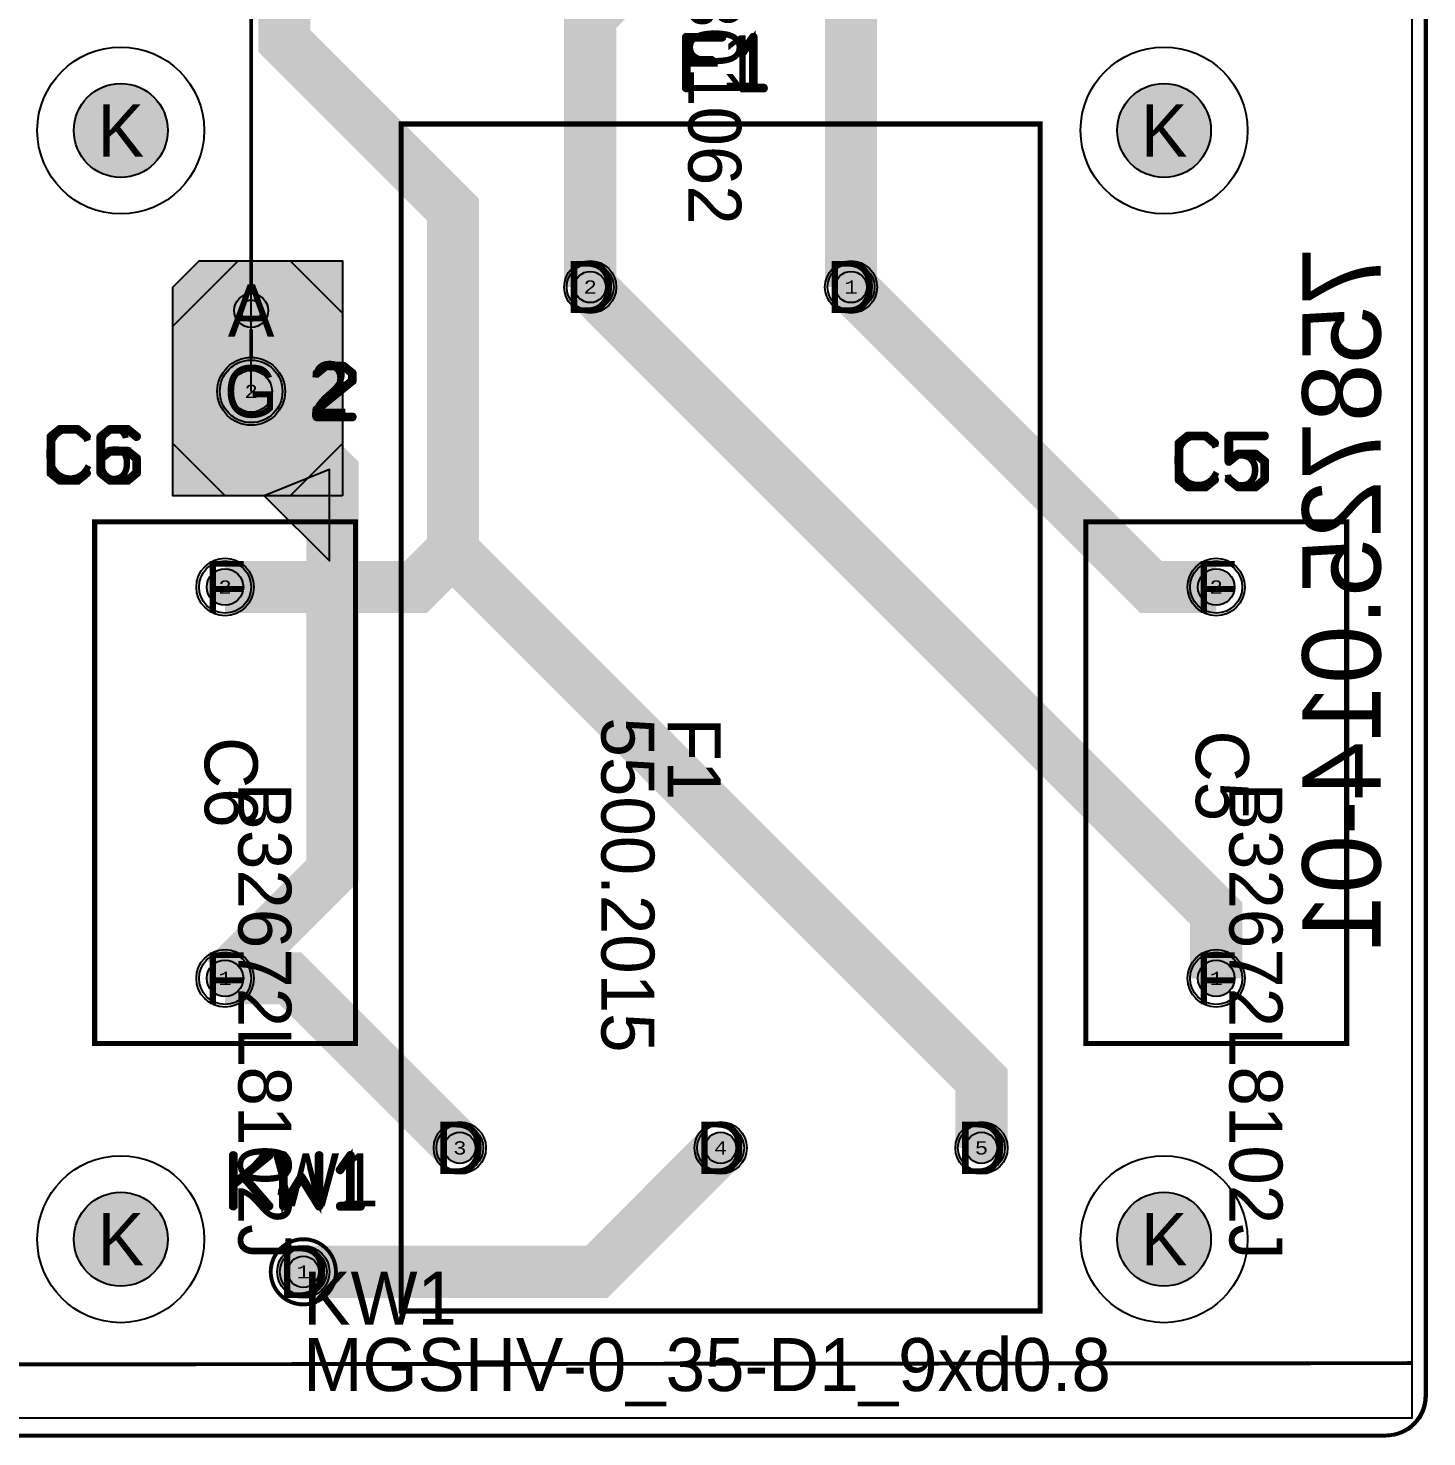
# Model space of a CAD drawing. Extents: x -13 to 280, y -47 to 100.
# Drawn here: x 226.5 to 280.1, y -0.1 to 53.9 of the extents above; entities that cross this region are included whole.
import ezdxf
from ezdxf.enums import TextEntityAlignment as Align

# ---------------------------------------------------------------- set-up
doc = ezdxf.new("R2010")
doc.units = 0
doc.header["$MEASUREMENT"] = 0
for name, color, linetype in [('ASSEMBLY_OUTLINES_TOP', 102, 'CONTINUOUS'), ('ASSEMBLY_PART_NUMBERS_TOP', 102, 'CONTINUOUS'), ('ASSEMBLY_REF_DES_TOP', 102, 'CONTINUOUS'), ('BOARD_OUTLINE', 10, 'CONTINUOUS'), ('DRILL_DRAWING', 21, 'CONTINUOUS'), ('ETCHED_TEXT_LAYER_BOTTOM', 230, 'CONTINUOUS'), ('GENERATED_SILKSCREEN_BTM', 255, 'CONTINUOUS'), ('GENERATED_SILKSCREEN_TOP', 140, 'CONTINUOUS'), ('MANUFACTURING_OUTLINES', 10, 'CONTINUOUS'), ('MOUNTING_HOLE_PADS_LAYER14', 150, 'CONTINUOUS'), ('MOUNTING_HOLE_PADS_LAYER15', 230, 'CONTINUOUS'), ('MOUNTING_HOLES_LAYER_BOT17', 42, 'CONTINUOUS'), ('MOUNTING_HOLES_LAYER_TOP', 42, 'CONTINUOUS'), ('PART_HOLES_LAYER_BOTTOM', 30, 'CONTINUOUS'), ('PART_HOLES_LAYER_TOP', 30, 'CONTINUOUS'), ('PART_PADS_LAYER_BOTTOM', 230, 'CONTINUOUS'), ('PART_PADS_LAYER_TOP', 150, 'CONTINUOUS'), ('PIN_NUMBERS_BTM', 8, 'CONTINUOUS'), ('PIN_NUMBERS_TOP', 8, 'CONTINUOUS'), ('PLACEMENT_OUTLINES_TOP', 130, 'CONTINUOUS'), ('PLANE_DATA_LAYER_BOTTOM', 230, 'CONTINUOUS'), ('PLANE_DATA_LAYER_TOP', 150, 'CONTINUOUS'), ('PLANE_SHAPES_LAYER_BOTTOM', 230, 'CONTINUOUS'), ('PLANE_SHAPES_LAYER_TOP', 150, 'CONTINUOUS'), ('ROUTE_BORDER', 151, 'CONTINUOUS'), ('SILKSCREEN_OUTLINES_BTM', 211, 'CONTINUOUS'), ('SILKSCREEN_OUTLINES_TOP', 150, 'CONTINUOUS'), ('SILKSCREEN_REF_DES_TOP', 150, 'CONTINUOUS'), ('SOLDERMASK_PADS_BTM', 12, 'CONTINUOUS'), ('SOLDERMASK_PADS_TOP', 180, 'CONTINUOUS'), ('TRACES_LAYER_BOTTOM', 230, 'CONTINUOUS'), ('TRACES_LAYER_TOP', 150, 'CONTINUOUS'), ('VIA_HOLES_LAYER_BOTTOM', 30, 'CONTINUOUS'), ('VIA_HOLES_LAYER_TOP', 30, 'CONTINUOUS'), ('VIA_PADS_LAYER_BOTTOM', 230, 'CONTINUOUS'), ('VIA_PADS_LAYER_TOP', 150, 'CONTINUOUS')]:
    doc.layers.add(name, color=color, linetype=linetype)
doc.styles.add('COURIER_NEW', font='COUR.TTF')
doc.styles.add('VERIBEST_GERBER_0', font='txt')

msp = doc.modelspace()

# ---------------------------------------------------------------- hatches: boundary and pattern name
at = {"layer": 'ASSEMBLY_OUTLINES_TOP'}
h = msp.add_hatch(color=256, dxfattribs=at)
edge = h.paths.add_edge_path()
edge.add_arc((237, 6.25), 1, 0, 360)
at = {"layer": 'MOUNTING_HOLES_LAYER_BOT17'}
h = msp.add_hatch(color=256, dxfattribs=at)
edge = h.paths.add_edge_path()
edge.add_arc((230, 50), 1.8, 0, 360)
h = msp.add_hatch(color=256, dxfattribs=at)
edge = h.paths.add_edge_path()
edge.add_arc((270, 50), 1.8, 0, 360)
h = msp.add_hatch(color=256, dxfattribs=at)
edge = h.paths.add_edge_path()
edge.add_arc((230, 7.5), 1.8, 0, 360)
h = msp.add_hatch(color=256, dxfattribs=at)
edge = h.paths.add_edge_path()
edge.add_arc((270, 7.5), 1.8, 0, 360)
at = {"layer": 'MOUNTING_HOLES_LAYER_TOP'}
h = msp.add_hatch(color=256, dxfattribs=at)
edge = h.paths.add_edge_path()
edge.add_arc((230, 50), 1.8, 0, 360)
h = msp.add_hatch(color=256, dxfattribs=at)
edge = h.paths.add_edge_path()
edge.add_arc((270, 50), 1.8, 0, 360)
h = msp.add_hatch(color=256, dxfattribs=at)
edge = h.paths.add_edge_path()
edge.add_arc((230, 7.5), 1.8, 0, 360)
h = msp.add_hatch(color=256, dxfattribs=at)
edge = h.paths.add_edge_path()
edge.add_arc((270, 7.5), 1.8, 0, 360)
at = {"layer": 'PART_HOLES_LAYER_BOTTOM'}
h = msp.add_hatch(color=256, dxfattribs=at)
edge = h.paths.add_edge_path()
edge.add_arc((248, 44), 0.6, 0, 360)
h = msp.add_hatch(color=256, dxfattribs=at)
edge = h.paths.add_edge_path()
edge.add_arc((258, 44), 0.6, 0, 360)
h = msp.add_hatch(color=256, dxfattribs=at)
edge = h.paths.add_edge_path()
edge.add_arc((235, 40), 0.8, 0, 360)
h = msp.add_hatch(color=256, dxfattribs=at)
edge = h.paths.add_edge_path()
edge.add_arc((234, 32.5), 0.7, 0, 360)
h = msp.add_hatch(color=256, dxfattribs=at)
edge = h.paths.add_edge_path()
edge.add_arc((272, 32.5), 0.7, 0, 360)
h = msp.add_hatch(color=256, dxfattribs=at)
edge = h.paths.add_edge_path()
edge.add_arc((234, 17.5), 0.7, 0, 360)
h = msp.add_hatch(color=256, dxfattribs=at)
edge = h.paths.add_edge_path()
edge.add_arc((272, 17.5), 0.7, 0, 360)
h = msp.add_hatch(color=256, dxfattribs=at)
edge = h.paths.add_edge_path()
edge.add_arc((243, 11), 0.6, 0, 360)
h = msp.add_hatch(color=256, dxfattribs=at)
edge = h.paths.add_edge_path()
edge.add_arc((253, 11), 0.6, 0, 360)
h = msp.add_hatch(color=256, dxfattribs=at)
edge = h.paths.add_edge_path()
edge.add_arc((263, 11), 0.6, 0, 360)
h = msp.add_hatch(color=256, dxfattribs=at)
edge = h.paths.add_edge_path()
edge.add_arc((237, 6.25), 0.6, 0, 360)
at = {"layer": 'PART_HOLES_LAYER_TOP'}
h = msp.add_hatch(color=256, dxfattribs=at)
edge = h.paths.add_edge_path()
edge.add_arc((248, 44), 0.6, 0, 360)
h = msp.add_hatch(color=256, dxfattribs=at)
edge = h.paths.add_edge_path()
edge.add_arc((258, 44), 0.6, 0, 360)
h = msp.add_hatch(color=256, dxfattribs=at)
edge = h.paths.add_edge_path()
edge.add_arc((235, 40), 0.8, 0, 360)
h = msp.add_hatch(color=256, dxfattribs=at)
edge = h.paths.add_edge_path()
edge.add_arc((234, 32.5), 0.7, 0, 360)
h = msp.add_hatch(color=256, dxfattribs=at)
edge = h.paths.add_edge_path()
edge.add_arc((272, 32.5), 0.7, 0, 360)
h = msp.add_hatch(color=256, dxfattribs=at)
edge = h.paths.add_edge_path()
edge.add_arc((234, 17.5), 0.7, 0, 360)
h = msp.add_hatch(color=256, dxfattribs=at)
edge = h.paths.add_edge_path()
edge.add_arc((272, 17.5), 0.7, 0, 360)
h = msp.add_hatch(color=256, dxfattribs=at)
edge = h.paths.add_edge_path()
edge.add_arc((243, 11), 0.6, 0, 360)
h = msp.add_hatch(color=256, dxfattribs=at)
edge = h.paths.add_edge_path()
edge.add_arc((253, 11), 0.6, 0, 360)
h = msp.add_hatch(color=256, dxfattribs=at)
edge = h.paths.add_edge_path()
edge.add_arc((263, 11), 0.6, 0, 360)
h = msp.add_hatch(color=256, dxfattribs=at)
edge = h.paths.add_edge_path()
edge.add_arc((237, 6.25), 0.6, 0, 360)
at = {"layer": 'PLANE_DATA_LAYER_BOTTOM'}
h = msp.add_hatch(color=256, dxfattribs=at)
h.paths.add_polyline_path([(238.5, 38.031563, -0.198909956), (238.477682, 37.977682), (236.522318, 36.022318, -0.198913366), (236.468436, 36), (232.0762, 36, -0.414213562), (232, 36.0762), (232, 43.968437, -0.198909956), (232.022318, 44.022318), (232.977682, 44.977682, -0.198913366), (233.031564, 45), (236.468436, 45, -0.198913366), (236.522318, 44.977682), (238.477682, 43.022318, -0.198909956), (238.5, 42.968437)], flags=0)
h.paths.add_polyline_path([(233.3, 40, -1), (236.7, 40, -1)], flags=0)
for points in [[(235, 40), (235, 41.7762)], [(235, 40), (233.2238, 40)], [(235, 40), (235, 38.2238)], [(235, 40), (236.7762, 40)]]:
    msp.add_hatch(color=256, dxfattribs=at).paths.add_polyline_path(points, is_closed=False, flags=0)
at = {"layer": 'PLANE_DATA_LAYER_TOP'}
h = msp.add_hatch(color=256, dxfattribs=at)
h.paths.add_polyline_path([(238.5, 36.0762, -0.414213562), (238.4238, 36), (238.000008, 36, 0.414213562), (238, 35.999992), (238.000002, 33.68396), (238.000002, 33.683959, -0.668181994), (237.86992, 33.630078), (235.500002, 35.999998, 0.207684346), (235.499996, 36), (234.03156, 36.000002, -0.198913366), (233.977678, 36.02232), (232.02232, 37.977678, -0.198909956), (232.000002, 38.031559), (232.000002, 42.468441, -0.198909956), (232.02232, 42.522322), (234.477678, 44.97768, -0.198913366), (234.53156, 44.999998), (238.4238, 45, -0.414213562), (238.5, 44.9238)], flags=0)
h.paths.add_polyline_path([(233.3, 40, -1), (236.7, 40, -1)], flags=0)
for points in [[(235, 40), (235, 41.7762)], [(235, 40), (233.2238, 40)], [(235, 40), (235, 38.2238)], [(235, 40), (236.7762, 40)]]:
    msp.add_hatch(color=256, dxfattribs=at).paths.add_polyline_path(points, is_closed=False, flags=0)
at = {"layer": 'PLANE_SHAPES_LAYER_BOTTOM'}
msp.add_hatch(color=256, dxfattribs=at).paths.add_polyline_path([(238.5, 38), (236.5, 36), (232, 36), (232, 44), (233, 45), (236.5, 45), (238.5, 43)], flags=0)
at = {"layer": 'PLANE_SHAPES_LAYER_TOP'}
for points in [[(238.5, 36), (234, 36), (232, 38), (232, 42.5), (234.5, 45), (238.5, 45)], [(235.5, 36), (238, 33.5), (238, 37)]]:
    msp.add_hatch(color=256, dxfattribs=at).paths.add_polyline_path(points, flags=0)
at = {"layer": 'VIA_HOLES_LAYER_BOTTOM'}
h = msp.add_hatch(color=256, dxfattribs=at)
edge = h.paths.add_edge_path()
edge.add_arc((235, 43.1), 0.4, 0, 360)
at = {"layer": 'VIA_HOLES_LAYER_TOP'}
h = msp.add_hatch(color=256, dxfattribs=at)
edge = h.paths.add_edge_path()
edge.add_arc((235, 43.1), 0.4, 0, 360)

# ---------------------------------------------------------------- linework, layer by layer
at = {"layer": 'ASSEMBLY_OUTLINES_TOP', "const_width": 0.2}
for points in [[(240.75, 4.75), (240.75, 50.25), (265.25, 50.25), (265.25, 4.75)], [(229, 15), (229, 35), (239, 35), (239, 15)], [(267, 15), (267, 35), (277, 35), (277, 15)]]:
    msp.add_lwpolyline(points, close=True, dxfattribs=at)
at = {"layer": 'ASSEMBLY_OUTLINES_TOP'}
msp.add_circle((237, 6.25), 1, dxfattribs=at)
at = {"layer": 'BOARD_OUTLINE', "const_width": 0.1}
msp.add_lwpolyline([(0, 1.5), (0, 98.5, -0.414213562), (1.5, 100), (278.5, 100, -0.414213562), (280, 98.5), (280, 1.5, -0.414213562), (278.5, 0), (1.5, 0, -0.414213562)], format="xyb", close=True, dxfattribs=at)
at = {"layer": 'GENERATED_SILKSCREEN_BTM', "const_width": 0.15}
msp.add_lwpolyline([(0.75, 2.5), (279.5, 2.75)], dxfattribs=at)
at = {"layer": 'GENERATED_SILKSCREEN_TOP', "const_width": 0.15}
for points in [[(235.000005, 43.825, 0.000003448), (234.999995, 43.825), (234.999995, 56.175, 0.000003448), (235.000005, 56.175), (235.000005, 43.825)], [(235.000005, 41.275, 0.000001961), (234.999995, 41.275), (234.999995, 42.375, 0.000003448), (235.000005, 42.375), (235.000005, 41.275)]]:
    msp.add_lwpolyline(points, format="xyb", dxfattribs=at)
at = {"layer": 'GENERATED_SILKSCREEN_TOP'}
for points, const_width in [([(253.053439, 53.532857), (253.067663, 53.536921), (253.079855, 53.545049), (253.085951, 53.559273), (253.087983, 53.573497), (253.085951, 53.589753), (253.079855, 53.601945), (253.067663, 53.612105), (253.053439, 53.616169), (251.681839, 53.616169), (251.667615, 53.612105), (251.655423, 53.601945), (251.645263, 53.589753), (251.641199, 53.575529), (251.641199, 51.624809), (251.645263, 51.610585), (251.655423, 51.598393), (251.667615, 51.592297), (251.681839, 51.590265), (251.698095, 51.592297), (251.712319, 51.598393), (251.722479, 51.610585), (251.726543, 51.624809), (251.726543, 52.650969), (252.647039, 52.650969), (252.661263, 52.653001), (252.673455, 52.663161), (252.679551, 52.677385), (252.681583, 52.691609), (252.679551, 52.705833), (252.673455, 52.720057), (252.661263, 52.730217), (252.647039, 52.734281), (251.726543, 52.734281), (251.726543, 53.532857), (253.053439, 53.532857)], 0.254), ([(253.856079, 51.667481), (253.839823, 51.663417), (253.831695, 51.655289), (253.825599, 51.641065), (253.823567, 51.624809), (253.825599, 51.610585), (253.831695, 51.596361), (253.839823, 51.586201), (253.856079, 51.584169), (254.648559, 51.584169), (254.662783, 51.586201), (254.674975, 51.596361), (254.681071, 51.610585), (254.683103, 51.624809), (254.681071, 51.641065), (254.674975, 51.655289), (254.662783, 51.663417), (254.648559, 51.667481), (254.290927, 51.667481), (254.290927, 53.575529), (254.288895, 53.589753), (254.282799, 53.599913), (254.272639, 53.606009), (254.258415, 53.608041), (254.248255, 53.610073), (254.238095, 53.610073), (254.229967, 53.606009), (254.221839, 53.597881), (253.825599, 53.041113), (253.819503, 53.026889), (253.819503, 53.012665), (253.825599, 53.000473), (253.835759, 52.990313), (253.847951, 52.982185), (253.862175, 52.978121), (253.870303, 52.978121), (253.876399, 52.980153), (253.886559, 52.992345), (254.211679, 53.447513), (254.211679, 51.667481), (253.856079, 51.667481)], 0.254), ([(238.567197, 41.000502), (238.908237, 40.722392), (238.914327, 40.712242), (238.916357, 40.704122), (238.920417, 40.698032), (238.922447, 40.689912), (238.922447, 40.411802), (238.920417, 40.403682), (238.916357, 40.391502), (238.914327, 40.381352), (238.908237, 40.377292), (237.556257, 39.279062), (237.556257, 39.061852), (238.881847, 39.061852), (238.896057, 39.057792), (238.908237, 39.049672), (238.914327, 39.035462), (238.916357, 39.019222), (238.914327, 39.005012), (238.908237, 38.990802), (238.896057, 38.982682), (238.881847, 38.978622), (237.513627, 38.978622), (237.497387, 38.982682), (237.487237, 38.992832), (237.477087, 39.002982), (237.473027, 39.019222), (237.473027, 39.297332), (237.475057, 39.303422), (237.479117, 39.317632), (237.483177, 39.323722), (237.487237, 39.327782), (237.491297, 39.331842), (238.841247, 40.432102), (238.841247, 40.669612), (238.524567, 40.925392), (237.868877, 40.925392), (237.537987, 40.655402), (237.523777, 40.651342), (237.509567, 40.653372), (237.497387, 40.659462), (237.489267, 40.671642), (237.481147, 40.683822), (237.479117, 40.698032), (237.479117, 40.706152), (237.481147, 40.712242), (237.491297, 40.722392), (237.832337, 41.000502), (237.840457, 41.002532), (237.846547, 41.004562), (237.848577, 41.006592), (237.856697, 41.008622), (238.540807, 41.008622), (238.548927, 41.006592), (238.550957, 41.006592), (238.552987, 41.004562), (238.559077, 41.002532), (238.567197, 41.000502)], 0.25), ([(227.640383, 36.558769), (227.299007, 36.837153), (227.288847, 36.843249), (227.286815, 36.851377), (227.282751, 36.859505), (227.280719, 36.869665), (227.280719, 38.263617), (227.282751, 38.273777), (227.286815, 38.281905), (227.290879, 38.285969), (227.292911, 38.290033), (227.296975, 38.296129), (227.640383, 38.574513), (227.646479, 38.576545), (227.652575, 38.578577), (227.654607, 38.580609), (227.662735, 38.582641), (228.347519, 38.582641), (228.357679, 38.580609), (228.361743, 38.578577), (228.367839, 38.576545), (228.373935, 38.574513), (228.717343, 38.296129), (228.725471, 38.285969), (228.729535, 38.269713), (228.727503, 38.257521), (228.723439, 38.247361), (228.717343, 38.239233), (228.707183, 38.231105), (228.697023, 38.225009), (228.686863, 38.222977), (228.676703, 38.222977), (228.668575, 38.229073), (228.333295, 38.499329), (227.676959, 38.499329), (227.364031, 38.243297), (227.364031, 36.889985), (227.676959, 36.633953), (228.333295, 36.633953), (228.668575, 36.904209), (228.676703, 36.908273), (228.686863, 36.910305), (228.697023, 36.908273), (228.707183, 36.902177), (228.717343, 36.894049), (228.723439, 36.883889), (228.727503, 36.871697), (228.729535, 36.859505), (228.725471, 36.847313), (228.717343, 36.837153), (228.373935, 36.558769), (228.365807, 36.554705), (228.363775, 36.552673), (228.357679, 36.552673), (228.355647, 36.550641), (228.353615, 36.550641), (228.347519, 36.550641), (227.662735, 36.550641), (227.654607, 36.552673), (227.646479, 36.554705), (227.640383, 36.558769)], 0.254), ([(230.292143, 38.574513), (230.633519, 38.296129), (230.643679, 38.285969), (230.645711, 38.269713), (230.643679, 38.257521), (230.639615, 38.247361), (230.633519, 38.239233), (230.623359, 38.231105), (230.613199, 38.225009), (230.603039, 38.222977), (230.592879, 38.222977), (230.584751, 38.229073), (230.251503, 38.499329), (229.593135, 38.499329), (229.280207, 38.243297), (229.280207, 37.513809), (229.556559, 37.739361), (229.564687, 37.741393), (229.568751, 37.743425), (229.570783, 37.743425), (229.570783, 37.745457), (229.580943, 37.747489), (230.265727, 37.747489), (230.273855, 37.745457), (230.273855, 37.743425), (230.277919, 37.743425), (230.284015, 37.741393), (230.290111, 37.739361), (230.633519, 37.463009), (230.635551, 37.456913), (230.639615, 37.454881), (230.641647, 37.452849), (230.641647, 37.448785), (230.645711, 37.434561), (230.647743, 37.428465), (230.647743, 36.869665), (230.645711, 36.859505), (230.641647, 36.851377), (230.639615, 36.843249), (230.633519, 36.837153), (230.292143, 36.558769), (230.281983, 36.554705), (230.279951, 36.552673), (230.275887, 36.552673), (230.271823, 36.550641), (230.269791, 36.550641), (230.265727, 36.550641), (229.580943, 36.550641), (229.572815, 36.552673), (229.564687, 36.554705), (229.556559, 36.558769), (229.215183, 36.837153), (229.211119, 36.841217), (229.207055, 36.843249), (229.202991, 36.849345), (229.198927, 36.863569), (229.196895, 36.869665), (229.196895, 38.263617), (229.198927, 38.273777), (229.202991, 38.281905), (229.207055, 38.285969), (229.211119, 38.290033), (229.215183, 38.296129), (229.556559, 38.574513), (229.564687, 38.576545), (229.570783, 38.578577), (229.572815, 38.580609), (229.580943, 38.582641), (230.265727, 38.582641), (230.273855, 38.580609), (230.275887, 38.580609), (230.277919, 38.578577), (230.284015, 38.576545), (230.292143, 38.574513)], 0.254), ([(270.890383, 36.308769), (270.549007, 36.587153), (270.538847, 36.593249), (270.536815, 36.601377), (270.532751, 36.609505), (270.530719, 36.619665), (270.530719, 38.013617), (270.532751, 38.023777), (270.536815, 38.031905), (270.540879, 38.035969), (270.542911, 38.040033), (270.546975, 38.046129), (270.890383, 38.324513), (270.896479, 38.326545), (270.902575, 38.328577), (270.904607, 38.330609), (270.912735, 38.332641), (271.597519, 38.332641), (271.607679, 38.330609), (271.611743, 38.328577), (271.617839, 38.326545), (271.623935, 38.324513), (271.967343, 38.046129), (271.975471, 38.035969), (271.979535, 38.019713), (271.977503, 38.007521), (271.973439, 37.997361), (271.967343, 37.989233), (271.957183, 37.981105), (271.947023, 37.975009), (271.936863, 37.972977), (271.926703, 37.972977), (271.918575, 37.979073), (271.583295, 38.249329), (270.926959, 38.249329), (270.614031, 37.993297), (270.614031, 36.639985), (270.926959, 36.383953), (271.583295, 36.383953), (271.918575, 36.654209), (271.926703, 36.658273), (271.936863, 36.660305), (271.947023, 36.658273), (271.957183, 36.652177), (271.967343, 36.644049), (271.973439, 36.633889), (271.977503, 36.621697), (271.979535, 36.609505), (271.975471, 36.597313), (271.967343, 36.587153), (271.623935, 36.308769), (271.615807, 36.304705), (271.613775, 36.302673), (271.607679, 36.302673), (271.605647, 36.300641), (271.603615, 36.300641), (271.597519, 36.300641), (270.912735, 36.300641), (270.904607, 36.302673), (270.896479, 36.304705), (270.890383, 36.308769)], 0.254), ([(272.828911, 37.633633), (272.820783, 37.631601), (272.814687, 37.629569), (272.806559, 37.625505), (272.530207, 37.401985), (272.530207, 38.249329), (273.857103, 38.249329), (273.871327, 38.253393), (273.883519, 38.261521), (273.889615, 38.275745), (273.891647, 38.289969), (273.889615, 38.306225), (273.883519, 38.318417), (273.871327, 38.328577), (273.857103, 38.332641), (272.485503, 38.332641), (272.471279, 38.328577), (272.459087, 38.318417), (272.448927, 38.306225), (272.444863, 38.292001), (272.444863, 37.314609), (272.446895, 37.300385), (272.452991, 37.290225), (272.461119, 37.284129), (272.475343, 37.280065), (272.485503, 37.276001), (272.493631, 37.273969), (272.503791, 37.276001), (272.511919, 37.282097), (272.843135, 37.552353), (273.499471, 37.552353), (273.816463, 37.294289), (273.816463, 36.639985), (273.499471, 36.385985), (272.843135, 36.385985), (272.511919, 36.654209), (272.497695, 36.660305), (272.485503, 36.660305), (272.473311, 36.652177), (272.461119, 36.642017), (272.452991, 36.627793), (272.450959, 36.613569), (272.452991, 36.599345), (272.463151, 36.589185), (272.806559, 36.308769), (272.812655, 36.304705), (272.820783, 36.304705), (272.828911, 36.300641), (273.513695, 36.300641), (273.519791, 36.300641), (273.521823, 36.302673), (273.523855, 36.302673), (273.527919, 36.304705), (273.531983, 36.304705), (273.540111, 36.308769), (273.883519, 36.589185), (273.889615, 36.595281), (273.891647, 36.599345), (273.895711, 36.611537), (273.897743, 36.619665), (273.897743, 37.314609), (273.895711, 37.322737), (273.891647, 37.334929), (273.891647, 37.338993), (273.889615, 37.341025), (273.885551, 37.345089), (273.883519, 37.349153), (273.540111, 37.625505), (273.529951, 37.629569), (273.521823, 37.631601), (273.513695, 37.633633), (272.828911, 37.633633)], 0.254), ([(229.280207, 37.408145), (229.280207, 36.889985), (229.593135, 36.633953), (230.249471, 36.633953), (230.566463, 36.889985), (230.566463, 37.408145), (230.249471, 37.666209), (229.593135, 37.666209), (229.280207, 37.408145)], 0.254), ([(235.710944, 10.680272), (235.719072, 10.692464), (235.721104, 10.706688), (235.719072, 10.722944), (235.710944, 10.735136), (235.700784, 10.745296), (235.68656, 10.751392), (235.680464, 10.753424), (235.672336, 10.753424), (235.66624, 10.751392), (235.660144, 10.747328), (234.357632, 9.686624), (234.357632, 10.714816), (234.353568, 10.72904), (234.343408, 10.741232), (234.329184, 10.747328), (234.312928, 10.74936), (234.298704, 10.747328), (234.286512, 10.741232), (234.276352, 10.72904), (234.272288, 10.714816), (234.272288, 8.764096), (234.276352, 8.74784), (234.286512, 8.73768), (234.298704, 8.731584), (234.312928, 8.729552), (234.329184, 8.731584), (234.343408, 8.73768), (234.353568, 8.74784), (234.357632, 8.764096), (234.357632, 9.58096), (234.694944, 9.853248), (235.65608, 8.73768), (235.662176, 8.731584), (235.668272, 8.72752), (235.674368, 8.725488), (235.680464, 8.725488), (235.694688, 8.731584), (235.70688, 8.739712), (235.71704, 8.749872), (235.723136, 8.764096), (235.723136, 8.77832), (235.721104, 8.786448), (235.71704, 8.792544), (234.755904, 9.908112), (235.710944, 10.680272)], 0.254), ([(236.192528, 8.764096), (236.196592, 8.749872), (236.202688, 8.741744), (236.21488, 8.735648), (236.227072, 8.731584), (236.241296, 8.72752), (236.251456, 8.72752), (236.261616, 8.733616), (236.271776, 8.743776), (236.919984, 9.796352), (237.570224, 8.743776), (237.578352, 8.733616), (237.58648, 8.72752), (237.598672, 8.72752), (237.610864, 8.731584), (237.625088, 8.735648), (237.63728, 8.741744), (237.643376, 8.751904), (237.645408, 8.764096), (237.645408, 10.714816), (237.641344, 10.72904), (237.631184, 10.741232), (237.618992, 10.747328), (237.604768, 10.74936), (237.590544, 10.747328), (237.57632, 10.741232), (237.56616, 10.72904), (237.564128, 10.714816), (237.564128, 8.912432), (236.95656, 9.902016), (236.948432, 9.908112), (236.938272, 9.912176), (236.930144, 9.914208), (236.919984, 9.914208), (236.909824, 9.914208), (236.901696, 9.912176), (236.893568, 9.908112), (236.883408, 9.902016), (236.277872, 8.912432), (236.277872, 10.714816), (236.273808, 10.72904), (236.263648, 10.741232), (236.249424, 10.747328), (236.233168, 10.74936), (236.218944, 10.747328), (236.206752, 10.741232), (236.196592, 10.72904), (236.192528, 10.714816), (236.192528, 8.770192), (236.192528, 8.764096)], 0.254), ([(238.407408, 8.806768), (238.391152, 8.802704), (238.383024, 8.794576), (238.376928, 8.780352), (238.374896, 8.764096), (238.376928, 8.749872), (238.383024, 8.735648), (238.391152, 8.725488), (238.407408, 8.723456), (239.199888, 8.723456), (239.214112, 8.725488), (239.226304, 8.735648), (239.2324, 8.749872), (239.234432, 8.764096), (239.2324, 8.780352), (239.226304, 8.794576), (239.214112, 8.802704), (239.199888, 8.806768), (238.842256, 8.806768), (238.842256, 10.714816), (238.840224, 10.72904), (238.834128, 10.7392), (238.823968, 10.745296), (238.809744, 10.747328), (238.799584, 10.74936), (238.789424, 10.74936), (238.781296, 10.745296), (238.773168, 10.737168), (238.376928, 10.1804), (238.370832, 10.166176), (238.370832, 10.151952), (238.376928, 10.13976), (238.387088, 10.1296), (238.39928, 10.121472), (238.413504, 10.117408), (238.421632, 10.117408), (238.427728, 10.11944), (238.437888, 10.131632), (238.763008, 10.5868), (238.763008, 8.806768), (238.407408, 8.806768)], 0.254), ([(0.5, 2.5), (279.5, 2.75)], 0.15)]:
    msp.add_lwpolyline(points, dxfattribs=dict(at, const_width=const_width))
at = {"layer": 'GENERATED_SILKSCREEN_TOP', "const_width": 0.15}
for points in [[(240.75, 4.75), (240.75, 50.25), (265.25, 50.25), (265.25, 4.75)], [(229, 15), (229, 35), (239, 35), (239, 15)], [(267, 15), (267, 35), (277, 35), (277, 15)]]:
    msp.add_lwpolyline(points, close=True, dxfattribs=at)
msp.add_lwpolyline([(235.75, 6.25, -1), (238.25, 6.25, -1)], format="xyb", close=True, dxfattribs=at)
at = {"layer": 'MANUFACTURING_OUTLINES'}
msp.add_lwpolyline([(280.075405, 1.5, -0.414213562), (278.5, -0.075405), (1.5, -0.075405, -0.414213562), (-0.075405, 1.5), (-0.075405, 98.5, -0.414213562), (1.5, 100.075405), (278.5, 100.075405, -0.414213562), (280.075405, 98.5)], format="xyb", close=True, dxfattribs=at)
at = {"layer": 'MOUNTING_HOLE_PADS_LAYER14'}
for centre in [(230, 50), (270, 50), (230, 7.5), (270, 7.5)]:
    msp.add_circle(centre, 3.2, dxfattribs=at)
at = {"layer": 'MOUNTING_HOLE_PADS_LAYER15'}
for centre in [(230, 50), (270, 50), (230, 7.5), (270, 7.5)]:
    msp.add_circle(centre, 3.2, dxfattribs=at)
at = {"layer": 'MOUNTING_HOLES_LAYER_BOT17'}
for centre in [(230, 50), (270, 50), (230, 7.5), (270, 7.5)]:
    msp.add_circle(centre, 1.8, dxfattribs=at)
at = {"layer": 'MOUNTING_HOLES_LAYER_TOP'}
for centre in [(230, 50), (270, 50), (230, 7.5), (270, 7.5)]:
    msp.add_circle(centre, 1.8, dxfattribs=at)
at = {"layer": 'PART_HOLES_LAYER_BOTTOM'}
for centre, radius in [((248, 44), 0.6), ((258, 44), 0.6), ((235, 40), 0.8), ((234, 32.5), 0.7), ((272, 32.5), 0.7), ((234, 17.5), 0.7), ((272, 17.5), 0.7), ((243, 11), 0.6), ((253, 11), 0.6), ((263, 11), 0.6), ((237, 6.25), 0.6)]:
    msp.add_circle(centre, radius, dxfattribs=at)
at = {"layer": 'PART_HOLES_LAYER_TOP'}
for centre, radius in [((248, 44), 0.6), ((258, 44), 0.6), ((235, 40), 0.8), ((234, 32.5), 0.7), ((272, 32.5), 0.7), ((234, 17.5), 0.7), ((272, 17.5), 0.7), ((243, 11), 0.6), ((253, 11), 0.6), ((263, 11), 0.6), ((237, 6.25), 0.6)]:
    msp.add_circle(centre, radius, dxfattribs=at)
at = {"layer": 'PART_PADS_LAYER_BOTTOM'}
for centre, radius in [((248, 44), 0.9), ((258, 44), 0.9), ((235, 40), 1.2), ((234, 32.5), 1), ((272, 32.5), 1), ((234, 17.5), 1), ((272, 17.5), 1), ((243, 11), 0.9), ((253, 11), 0.9), ((263, 11), 0.9), ((237, 6.25), 0.9)]:
    msp.add_circle(centre, radius, dxfattribs=at)
at = {"layer": 'PART_PADS_LAYER_TOP'}
for centre, radius in [((248, 44), 0.9), ((258, 44), 0.9), ((235, 40), 1.2), ((234, 32.5), 1), ((272, 32.5), 1), ((234, 17.5), 1), ((272, 17.5), 1), ((243, 11), 0.9), ((253, 11), 0.9), ((263, 11), 0.9), ((237, 6.25), 0.9)]:
    msp.add_circle(centre, radius, dxfattribs=at)
at = {"layer": 'PLACEMENT_OUTLINES_TOP'}
for points in [[(240.75, 4.75), (240.75, 50.25), (265.25, 50.25), (265.25, 4.75)], [(229, 15), (229, 35), (239, 35), (239, 15)], [(267, 15), (267, 35), (277, 35), (277, 15)]]:
    msp.add_lwpolyline(points, close=True, dxfattribs=at)
msp.add_circle((237, 6.25), 1.25, dxfattribs=at)
at = {"layer": 'PLANE_DATA_LAYER_BOTTOM', "const_width": 0.5}
for points in [[(235, 40), (235, 41.7762)], [(235, 40), (233.2238, 40)], [(235, 40), (235, 38.2238)], [(235, 40), (236.7762, 40)]]:
    msp.add_lwpolyline(points, dxfattribs=at)
at = {"layer": 'PLANE_DATA_LAYER_TOP', "const_width": 0.5}
for points in [[(235, 40), (235, 41.7762)], [(235, 40), (233.2238, 40)], [(235, 40), (235, 38.2238)], [(235, 40), (236.7762, 40)]]:
    msp.add_lwpolyline(points, dxfattribs=at)
at = {"layer": 'PLANE_SHAPES_LAYER_BOTTOM'}
msp.add_lwpolyline([(238.5, 38), (236.5, 36), (232, 36), (232, 44), (233, 45), (236.5, 45), (238.5, 43)], close=True, dxfattribs=at)
at = {"layer": 'PLANE_SHAPES_LAYER_TOP'}
for points in [[(238.5, 36), (234, 36), (232, 38), (232, 42.5), (234.5, 45), (238.5, 45)], [(235.5, 36), (238, 33.5), (238, 37)]]:
    msp.add_lwpolyline(points, close=True, dxfattribs=at)
at = {"layer": 'ROUTE_BORDER'}
msp.add_lwpolyline([(0.635, 0.635), (0.635, 99.5), (279.5, 99.5), (279.5, 0.635)], close=True, dxfattribs=at)
at = {"layer": 'SILKSCREEN_OUTLINES_BTM'}
msp.add_lwpolyline([(0.75, 2.5), (279.5, 2.75)], dxfattribs=at)
at = {"layer": 'SILKSCREEN_OUTLINES_TOP'}
for points in [[(235, 40), (235, 60.25)], [(0.5, 2.5), (279.5, 2.75)]]:
    msp.add_lwpolyline(points, dxfattribs=at)
for points in [[(240.75, 4.75), (240.75, 50.25), (265.25, 50.25), (265.25, 4.75)], [(229, 15), (229, 35), (239, 35), (239, 15)], [(267, 15), (267, 35), (277, 35), (277, 15)]]:
    msp.add_lwpolyline(points, close=True, dxfattribs=at)
msp.add_circle((237, 6.25), 1.25, dxfattribs=at)
at = {"layer": 'SOLDERMASK_PADS_BTM'}
for centre, radius in [((248, 44), 1), ((258, 44), 1), ((235, 40), 1.3), ((234, 32.5), 1.1), ((272, 32.5), 1.1), ((234, 17.5), 1.1), ((272, 17.5), 1.1), ((243, 11), 1), ((253, 11), 1), ((263, 11), 1), ((237, 6.25), 1)]:
    msp.add_circle(centre, radius, dxfattribs=at)
at = {"layer": 'SOLDERMASK_PADS_TOP'}
for centre, radius in [((248, 44), 1), ((258, 44), 1), ((235, 40), 1.3), ((234, 32.5), 1.1), ((272, 32.5), 1.1), ((234, 17.5), 1.1), ((272, 17.5), 1.1), ((243, 11), 1), ((253, 11), 1), ((263, 11), 1), ((237, 6.25), 1)]:
    msp.add_circle(centre, radius, dxfattribs=at)
at = {"layer": 'TRACES_LAYER_BOTTOM', "const_width": 2}
for points in [[(258, 61.7), (258, 44)], [(242.728932, 33.885532), (242.728932, 33.914213), (242.736593, 33.921874), (242.736593, 46.964444), (236.272793, 53.428244), (236.272793, 55.627207), (235, 56.9)], [(248, 44), (248, 54.35), (248.5, 54.85), (248.5, 57.3)], [(248, 44), (272, 20), (272, 17.5)], [(258, 44), (269.5, 32.5), (272, 32.5)], [(242.728932, 33.885532), (242.700251, 33.885532), (241.314719, 32.5), (234, 32.5)], [(263, 11), (263, 13.614464), (242.728932, 33.885532)], [(243, 11), (236.5, 17.5), (234, 17.5)], [(237, 6.25), (248.25, 6.25), (253, 11)]]:
    msp.add_lwpolyline(points, dxfattribs=at)
at = {"layer": 'TRACES_LAYER_TOP', "const_width": 2}
msp.add_lwpolyline([(234, 17.5), (238.121048, 21.621048), (238.121048, 36.878952), (235, 40)], dxfattribs=at)
at = {"layer": 'VIA_HOLES_LAYER_BOTTOM'}
msp.add_circle((235, 43.1), 0.4, dxfattribs=at)
at = {"layer": 'VIA_HOLES_LAYER_TOP'}
msp.add_circle((235, 43.1), 0.4, dxfattribs=at)
at = {"layer": 'VIA_PADS_LAYER_BOTTOM'}
msp.add_circle((235, 43.1), 0.65, dxfattribs=at)
at = {"layer": 'VIA_PADS_LAYER_TOP'}
msp.add_circle((235, 43.1), 0.65, dxfattribs=at)

# ---------------------------------------------------------------- texts
at = {"layer": 'ASSEMBLY_OUTLINES_TOP', "style": 'VERIBEST_GERBER_0'}
msp.add_text('2', height=2.03, dxfattribs=at).set_placement((237.239824, 41.144752), align=Align.TOP_LEFT)
at = {"layer": 'ASSEMBLY_PART_NUMBERS_TOP', "style": 'VERIBEST_GERBER_0'}
for s, p in [('0039301062', (253.79, 61.5)), ('5500.2015', (250.46, 27.5)), ('B32672L8102J', (236.54, 25)), ('B32672L8102J', (274.54, 25))]:
    msp.add_text(s, height=2.032, rotation=270, dxfattribs=at).set_placement(p, align=Align.TOP_LEFT)
msp.add_text('MGSHV-0_35-D1_9xd0.8', height=2.032, dxfattribs=at).set_placement((237, 3.71), align=Align.TOP_LEFT)
at = {"layer": 'ASSEMBLY_REF_DES_TOP', "style": 'VERIBEST_GERBER_0'}
for s, p in [('F1', (253, 27.5)), ('C6', (235.25, 26.75)), ('C5', (273.25, 27))]:
    msp.add_text(s, height=2.032, rotation=270, dxfattribs=at).set_placement(p, align=Align.TOP_LEFT)
msp.add_text('KW1', height=2.032, dxfattribs=at).set_placement((237, 6.25), align=Align.TOP_LEFT)
at = {"layer": 'DRILL_DRAWING', "style": 'VERIBEST_GERBER_0'}
for s, p in [('K', (230, 50)), ('K', (270, 50)), ('D', (248, 44)), ('D', (258, 44)), ('A', (235, 43.1)), ('G', (235, 40)), ('F', (234, 32.5)), ('F', (272, 32.5)), ('F', (234, 17.5)), ('F', (272, 17.5)), ('D', (243, 11)), ('D', (253, 11)), ('D', (263, 11)), ('K', (230, 7.5)), ('K', (270, 7.5)), ('D', (237, 6.25))]:
    msp.add_text(s, height=2, dxfattribs=at).set_placement(p, align=Align.MIDDLE_CENTER)
at = {"layer": 'ETCHED_TEXT_LAYER_BOTTOM', "style": 'VERIBEST_GERBER_0', "text_generation_flag": 2}
msp.add_text('758725.014-01', height=3, rotation=90, dxfattribs=at).set_placement((275.3, 45.52), align=Align.TOP_LEFT)
at = {"layer": 'PIN_NUMBERS_BTM', "style": 'COURIER_NEW'}
for s, p in [('2', (248, 44)), ('1', (258, 44)), ('2', (235, 40)), ('2', (234, 32.5)), ('2', (272, 32.5)), ('1', (234, 17.5)), ('1', (272, 17.5)), ('3', (243, 11)), ('4', (253, 11)), ('5', (263, 11)), ('1', (237, 6.25))]:
    msp.add_text(s, height=0.508, dxfattribs=at).set_placement(p, align=Align.MIDDLE_CENTER)
at = {"layer": 'PIN_NUMBERS_TOP', "style": 'COURIER_NEW'}
for s, p in [('2', (248, 44)), ('1', (258, 44)), ('2', (235, 40)), ('2', (234, 32.5)), ('2', (272, 32.5)), ('1', (234, 17.5)), ('1', (272, 17.5)), ('3', (243, 11)), ('4', (253, 11)), ('5', (263, 11)), ('1', (237, 6.25))]:
    msp.add_text(s, height=0.508, dxfattribs=at).set_placement(p, align=Align.MIDDLE_CENTER)
at = {"layer": 'SILKSCREEN_OUTLINES_TOP', "style": 'VERIBEST_GERBER_0'}
msp.add_text('2', height=2.03, dxfattribs=at).set_placement((237.199992, 41.043132), align=Align.TOP_LEFT)
at = {"layer": 'SILKSCREEN_REF_DES_TOP', "style": 'VERIBEST_GERBER_0'}
for s, p in [('F1', (251.369927, 53.650713)), ('C6', (227.006399, 38.617185)), ('C5', (270.256399, 38.367185)), ('KW1', (234, 10.79))]:
    msp.add_text(s, height=2.032, dxfattribs=at).set_placement(p, align=Align.TOP_LEFT)

doc.saveas('drawing.dxf')
